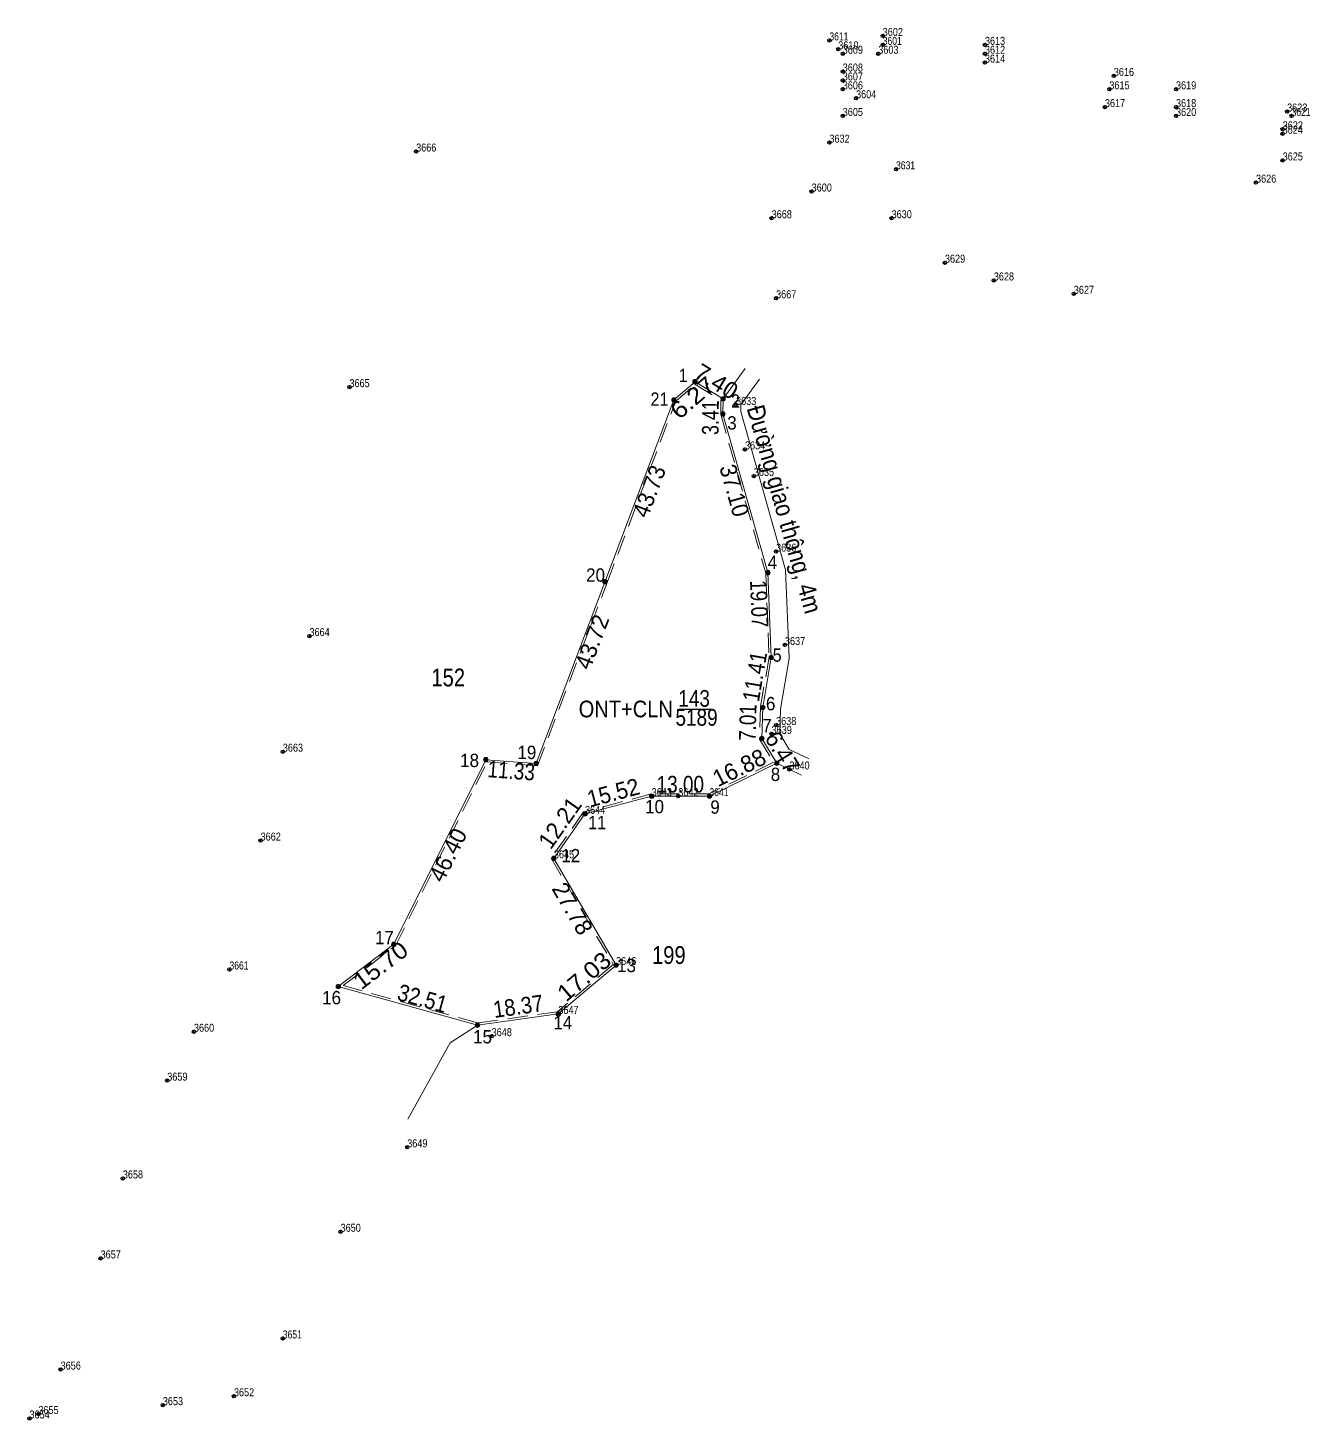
# Model space of a CAD drawing. Header units: metres. Extents: x 537124 to 538695, y 1849018 to 1849582.
# Drawn here: x 538406.6 to 538695.2, y 1849268.6 to 1849581.8 of the extents above; entities that cross this region are included whole.
import ezdxf
from ezdxf.enums import TextEntityAlignment as Align

# ---------------------------------------------------------------- set-up
doc = ezdxf.new("R2010")
doc.units = ezdxf.units.M
doc.header["$LTSCALE"] = 1.5
doc.header["$PDMODE"] = 32
doc.header["$PDSIZE"] = 0.75
doc.linetypes.add('MEDIUM_DASHED', pattern=[4.5, 3, -1.5])
for name, color, linetype, lineweight in [('1', 7, 'MEDIUM_DASHED', 13), ('10', 7, 'Continuous', 13), ('13', 7, 'Continuous', 13), ('22', 7, 'Continuous', 13), ('52', 7, 'Continuous', 13), ('63', 7, 'Continuous', 13)]:
    doc.layers.add(name, color=color, linetype=linetype, lineweight=lineweight)
doc.layers.add('12', color=7, linetype='Continuous')
doc.layers.add('7', color=7, linetype='Continuous')

msp = doc.modelspace()

# ---------------------------------------------------------------- hatches: boundary and pattern name
at = {"layer": '13'}
for points in [[(538557.26, 1849502.23, 1), (538556.26, 1849502.23, 1)], [(538552.51, 1849498.13, 1), (538551.51, 1849498.13, 1)], [(538563.57, 1849498.37, 1), (538562.57, 1849498.37, 1)], [(538563.54, 1849494.96, 1), (538562.54, 1849494.96, 1)], [(538537, 1849457.24, 1), (538536, 1849457.24, 1)], [(538573.67, 1849459.27, 1), (538572.67, 1849459.27, 1)], [(538574.42, 1849440.21, 1), (538573.42, 1849440.21, 1)], [(538572.5, 1849428.96, 1), (538571.5, 1849428.96, 1)], [(538572.3, 1849421.95, 1), (538571.3, 1849421.95, 1)], [(538510.19, 1849417.2, 1), (538509.19, 1849417.2, 1)], [(538521.49, 1849416.36, 1), (538520.49, 1849416.36, 1)], [(538575.66, 1849416.42, 1), (538574.66, 1849416.42, 1)], [(538547.5, 1849409, 1), (538546.5, 1849409, 1)], [(538560.5, 1849409, 1), (538559.5, 1849409, 1)], [(538532.5, 1849405, 1), (538531.5, 1849405, 1)], [(538525.5, 1849395, 1), (538524.5, 1849395, 1)], [(538489.47, 1849375.68, 1), (538488.47, 1849375.68, 1)], [(538539.5, 1849371, 1), (538538.5, 1849371, 1)], [(538476.99, 1849366.16, 1), (538475.99, 1849366.16, 1)], [(538526.5, 1849360, 1), (538525.5, 1849360, 1)], [(538508.31, 1849357.46, 1), (538507.31, 1849357.46, 1)]]:
    msp.add_hatch(color=256, dxfattribs=at).paths.add_polyline_path(points)

# ---------------------------------------------------------------- linework, layer by layer
at = {"layer": '1'}
msp.add_lwpolyline([(538556.81, 1849501.61), (538562.57, 1849498.09), (538562.54, 1849494.89), (538572.67, 1849459.19), (538573.42, 1849440.24), (538571.5, 1849429.01), (538571.3, 1849421.82), (538574.45, 1849416.63), (538559.88, 1849409.5), (538546.93, 1849409.5), (538531.69, 1849405.44), (538524.41, 1849395.02), (538538.36, 1849371.11), (538525.79, 1849360.48), (538507.84, 1849357.97), (538477.59, 1849366.37), (538489.37, 1849375.35), (538509.99, 1849416.68), (538521.33, 1849415.83), (538536.97, 1849457.06), (538552.43, 1849497.83)], close=True, dxfattribs=at)
at = {"layer": '10'}
msp.add_lwpolyline([(538552.01, 1849498.13), (538556.76, 1849502.23), (538563.07, 1849498.37)], dxfattribs=at)
at = {"layer": '13', "lineweight": 25}
msp.add_line((538553.22, 1849428.55), (538560.69, 1849428.55), dxfattribs=at)
at = {"layer": '13'}
for centre in [(538556.76, 1849502.23), (538552.01, 1849498.13), (538563.07, 1849498.37), (538563.04, 1849494.96), (538536.5, 1849457.24), (538573.17, 1849459.27), (538573.92, 1849440.21), (538572, 1849428.96), (538571.8, 1849421.95), (538509.69, 1849417.2), (538520.99, 1849416.36), (538575.16, 1849416.42), (538547, 1849409), (538560, 1849409), (538532, 1849405), (538525, 1849395), (538488.97, 1849375.68), (538539, 1849371), (538476.49, 1849366.16), (538526, 1849360), (538507.81, 1849357.46)]:
    msp.add_circle(centre, 0.5, dxfattribs=at)
at = {"layer": '22'}
for points in [[(538568.01, 1849505.16), (538563.07, 1849498.37), (538563.04, 1849494.96), (538573.17, 1849459.27), (538573.92, 1849440.21), (538572, 1849428.96), (538571.8, 1849421.95), (538575.16, 1849416.42), (538580.73, 1849413.75)], [(538571.24, 1849502.81), (538567.06, 1849497.05), (538567.04, 1849495.5), (538577.15, 1849459.9), (538577.93, 1849439.95), (538575.99, 1849428.56), (538575.83, 1849423.02), (538577.96, 1849419.51), (538582.46, 1849417.36)]]:
    msp.add_lwpolyline(points, dxfattribs=at)
at = {"layer": '52'}
for points in [[(538507.81, 1849357.46), (538476.49, 1849366.16), (538488.97, 1849375.68), (538509.69, 1849417.2), (538520.99, 1849416.36), (538552.01, 1849498.13)], [(538575.16, 1849416.42), (538560, 1849409), (538547, 1849409), (538532, 1849405), (538525, 1849395), (538539, 1849371), (538526, 1849360), (538507.81, 1849357.46)], [(538507.81, 1849357.46), (538501.68, 1849353.54), (538492.1, 1849336.33)]]:
    msp.add_lwpolyline(points, dxfattribs=at)
at = {"layer": '7'}
for p in [(538587, 1849579), (538599, 1849580), (538589, 1849577), (538590, 1849576), (538598, 1849576), (538599, 1849578), (538622, 1849578), (538622, 1849576), (538622, 1849574), (538590, 1849572), (538590, 1849570), (538651, 1849571), (538590, 1849568), (538650, 1849568), (538665, 1849568), (538593, 1849566), (538649, 1849564), (538665, 1849564), (538690, 1849563), (538590, 1849562), (538665, 1849562), (538691, 1849562), (538689, 1849559), (538689, 1849558), (538494, 1849554), (538587, 1849556), (538689, 1849552), (538602, 1849550), (538583, 1849545), (538683, 1849547), (538574, 1849539), (538601, 1849539), (538613, 1849529), (538624, 1849525), (538575, 1849521), (538642, 1849522), (538479, 1849501), (538566, 1849497), (538568, 1849487), (538570, 1849481), (538575, 1849464), (538470, 1849445), (538577, 1849443), (538574, 1849423), (538575, 1849425), (538464, 1849419), (538578, 1849415), (538547, 1849409), (538553, 1849409), (538560, 1849409), (538532, 1849405), (538459, 1849399), (538525, 1849395), (538452, 1849370), (538539, 1849371), (538526, 1849360), (538444, 1849356), (538511, 1849355), (538438, 1849345), (538492, 1849330), (538428, 1849323), (538477, 1849311), (538423, 1849305), (538464, 1849287), (538414, 1849280), (538437, 1849272), (538453, 1849274), (538407, 1849269), (538409, 1849270)]:
    msp.add_point(p, dxfattribs=at)

# ---------------------------------------------------------------- texts
at = {"layer": '1', "width": 0.85}
msp.add_text('5189', height=3.75, dxfattribs=at).set_placement((538557.11, 1849424.84), align=Align.CENTER)
at = {"layer": '10', "width": 0.85}
for s, p in [('152', (538501.225, 1849433.69)), ('199', (538550.87, 1849371.25))]:
    msp.add_text(s, height=4, dxfattribs=at).set_placement(p, align=Align.CENTER)
at = {"layer": '12'}
for s, width, p in [('3611', 0.8, (538587, 1849579)), ('3601', 0.8, (538599, 1849578)), ('3602', 0.85, (538599, 1849580)), ('3613', 0.85, (538622, 1849578)), ('3610', 0.85, (538589, 1849577)), ('3609', 0.85, (538590, 1849576)), ('3603', 0.85, (538598, 1849576)), ('3612', 0.85, (538622, 1849576)), ('3614', 0.85, (538622, 1849574)), ('3608', 0.85, (538590, 1849572)), ('3616', 0.85, (538651, 1849571)), ('3607', 0.85, (538590, 1849570)), ('3606', 0.85, (538590, 1849568)), ('3615', 0.85, (538650, 1849568)), ('3619', 0.85, (538665, 1849568)), ('3604', 0.85, (538593, 1849566)), ('3605', 0.85, (538590, 1849562)), ('3617', 0.85, (538649, 1849564)), ('3618', 0.85, (538665, 1849564)), ('3620', 0.85, (538665, 1849562)), ('3623', 0.85, (538690, 1849563)), ('3621', 0.8, (538691, 1849562)), ('3622', 0.85, (538689, 1849559)), ('3632', 0.85, (538587, 1849556)), ('3624', 0.85, (538689, 1849558)), ('3666', 0.85, (538494, 1849554)), ('3631', 0.8, (538602, 1849550)), ('3625', 0.85, (538689, 1849552)), ('3626', 0.85, (538683, 1849547)), ('3600', 0.85, (538583, 1849545)), ('3668', 0.85, (538574, 1849539)), ('3630', 0.85, (538601, 1849539)), ('3629', 0.85, (538613, 1849529)), ('3628', 0.85, (538624, 1849525)), ('3667', 0.85, (538575, 1849521)), ('3627', 0.85, (538642, 1849522)), ('3665', 0.85, (538479, 1849501)), ('3633', 0.85, (538566, 1849497)), ('3634', 0.85, (538568, 1849487)), ('3635', 0.85, (538570, 1849481)), ('3636', 0.85, (538575, 1849464)), ('3664', 0.85, (538470, 1849445)), ('3637', 0.85, (538577, 1849443)), ('3638', 0.85, (538575, 1849425)), ('3639', 0.85, (538574, 1849423)), ('3663', 0.85, (538464, 1849419)), ('3640', 0.85, (538578, 1849415)), ('3643', 0.85, (538547, 1849409)), ('3642', 0.85, (538553, 1849409)), ('3641', 0.8, (538560, 1849409)), ('3644', 0.85, (538532, 1849405)), ('3662', 0.85, (538459, 1849399)), ('3645', 0.85, (538525, 1849395)), ('3646', 0.85, (538539, 1849371)), ('3661', 0.8, (538452, 1849370)), ('3647', 0.85, (538526, 1849360)), ('3660', 0.85, (538444, 1849356)), ('3648', 0.85, (538511, 1849355)), ('3659', 0.85, (538438, 1849345)), ('3649', 0.85, (538492, 1849330)), ('3658', 0.85, (538428, 1849323)), ('3650', 0.85, (538477, 1849311)), ('3657', 0.85, (538423, 1849305)), ('3651', 0.8, (538464, 1849287)), ('3656', 0.85, (538414, 1849280)), ('3652', 0.85, (538453, 1849274)), ('3653', 0.85, (538437, 1849272)), ('3654', 0.85, (538407, 1849269)), ('3655', 0.85, (538409, 1849270))]:
    msp.add_text(s, height=1.8, dxfattribs=dict(at, width=width)).set_placement(p)
at = {"layer": '13', "width": 0.9}
msp.add_text('Đường giao thông, 4m', height=4, rotation=285.854, dxfattribs=at).set_placement((538574.961, 1849473.011), align=Align.CENTER)
at = {"layer": '13', "width": 0.85}
msp.add_text('143', height=3.75, dxfattribs=at).set_placement((538556.565, 1849429.11), align=Align.CENTER)
at = {"layer": '13', "width": 0.9}
msp.add_text('ONT+CLN ', height=3.75, dxfattribs=at).set_placement((538553.03, 1849426.73), align=Align.RIGHT)
at = {"layer": '63'}
for s, width, p in [(' 1', 0.9, (538555.1, 1849502.15)), (' 21', 0.9, (538550.77, 1849496.8)), (' 2', 0.9, (538566.88, 1849496.39)), (' 3', 0.95, (538566.14, 1849491.46)), (' 4', 0.95, (538575.24, 1849460.11)), (' 20', 0.95, (538536.5, 1849457.24)), (' 5', 0.9, (538576.25, 1849439.23)), (' 6', 0.95, (538574.84, 1849428.31)), (' 7', 0.95, (538574.03, 1849423.34)), (' 19', 0.95, (538521.05, 1849417.33)), (' 18', 0.95, (538508.16, 1849415.54)), (' 8', 0.95, (538575.93, 1849412.4)), (' 10', 0.95, (538549.78, 1849405.14)), (' 9', 0.95, (538562.33, 1849405.04)), (' 11', 0.9, (538536.75, 1849401.56)), (' 12', 0.95, (538530.92, 1849394.12)), (' 17', 0.95, (538488.97, 1849375.68)), (' 13', 0.95, (538543.46, 1849369.41)), (' 16', 0.95, (538477.1, 1849362.17)), (' 14', 0.95, (538529.14, 1849356.55)), (' 15', 0.95, (538511.07, 1849353.37))]:
    msp.add_text(s, height=3, dxfattribs=dict(at, width=width)).set_placement(p, align=Align.RIGHT)
for s, rotation, width, p in [('7.40', 328.545, 1.05, (538560.592, 1849500.677)), ('6.27', 40.799, 1.15, (538557.47, 1849497.212)), ('3.41', 89.496, 0.8, (538562.095, 1849494.129)), ('43.73', 69.228, 0.95, (538548.199, 1849476.915)), ('37.10', 285.846, 0.95, (538563.834, 1849477.252)), ('19.07', 272.253, 0.85, (538569.345, 1849452.189)), ('11.41', 80.315, 0.9, (538572.077, 1849435.61)), ('7.01', 88.366, 0.85, (538570.506, 1849425.507)), ('11.33', 355.749, 0.85, (538515.276, 1849412.883)), ('15.52', 14.931, 0.95, (538538.842, 1849407.971)), ('15.70', 37.337, 1.1, (538487.128, 1849369.449)), ('17.03', 40.236, 1.1, (538532.994, 1849366.999)), ('32.51', 344.476, 0.9, (538494.948, 1849361.696)), ('18.37', 7.949, 0.9, (538517.221, 1849359.871))]:
    msp.add_text(s, height=3.75, rotation=rotation, dxfattribs=dict(at, width=width)).set_placement(p, align=Align.CENTER)
for s, rotation, p in [('43.72', 69.223, (538535.335, 1849443.04)), ('6.47', 301.283, (538574.84, 1849417.914)), ('16.88', 26.079, (538567.531, 1849413.721)), ('12.21', 55.008, (538527.899, 1849401.92)), ('46.40', 63.479, (538502.843, 1849394.928)), ('27.78', 300.256, (538527.567, 1849382.76))]:
    msp.add_text(s, height=3.75, rotation=rotation, dxfattribs=at).set_placement(p, align=Align.CENTER)
at = {"layer": '63', "width": 0.85}
msp.add_text('13.00', height=3.75, dxfattribs=at).set_placement((538553.455, 1849409.8), align=Align.CENTER)

doc.saveas('drawing.dxf')
